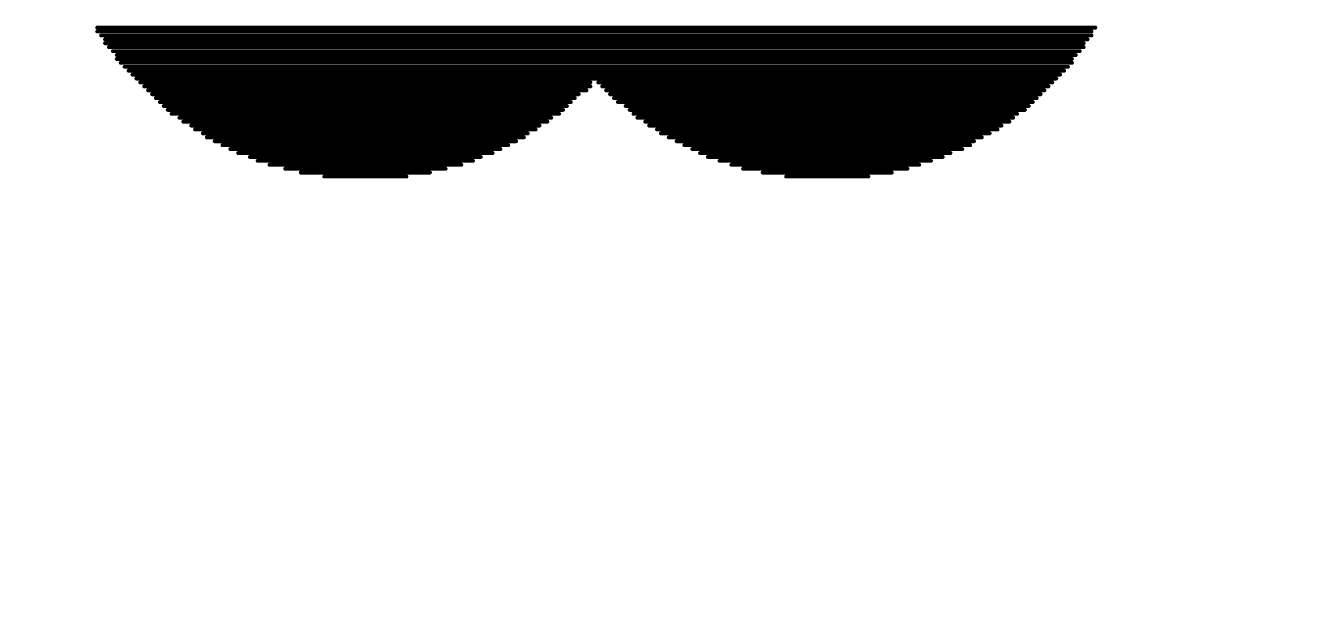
# Model space of a CAD drawing. Header units: millimetres. Extents: x -46.4 to 46.4, y -47.3 to 46.4.
# Drawn here: x -9.916 to -7.838, y -0.213 to 0.746 of the extents above; entities that cross this region are included whole.
import ezdxf

# ---------------------------------------------------------------- set-up
doc = ezdxf.new("R2010")
doc.units = ezdxf.units.MM
doc.layers.add('BottomOverlay', color=54, linetype='Continuous')
doc.layers.add('Mechanical1', color=6, linetype='Continuous')

# ---------------------------------------------------------------- blocks, each defined once
blk = doc.blocks.new('________2')
at = {"layer": 'BottomOverlay', "const_width": 0.00635}
for points in [[(14.2001, -2.2577), (15.8194, -2.2577)], [(14.2001, -2.264), (15.813, -2.264)], [(14.2065, -2.2704), (15.813, -2.2704)], [(14.2128, -2.2767), (15.8067, -2.2767)], [(14.2128, -2.2831), (15.8003, -2.2831)], [(14.2192, -2.2894), (15.8003, -2.2894)], [(14.2255, -2.2958), (15.794, -2.2958)], [(14.2319, -2.3021), (15.7876, -2.3021)], [(14.2319, -2.3085), (15.7813, -2.3085)], [(14.2382, -2.3148), (15.7813, -2.3148)], [(14.2446, -2.3212), (15.7749, -2.3212)], [(14.2509, -2.3275), (15.7686, -2.3275)], [(14.2573, -2.3339), (15.7622, -2.3339)], [(14.2636, -2.3402), (15.7559, -2.3402)], [(14.27, -2.3466), (15.0002, -2.3466)], [(15.0129, -2.3466), (15.7495, -2.3466)], [(14.2763, -2.3529), (15.0002, -2.3529)], [(14.2827, -2.3593), (14.9939, -2.3593)], [(14.289, -2.3656), (14.9812, -2.3656)], [(15.0193, -2.3529), (15.7432, -2.3529)], [(15.0256, -2.3593), (15.7368, -2.3593)], [(15.032, -2.3656), (15.7305, -2.3656)], [(14.2954, -2.372), (14.9748, -2.372)], [(14.3017, -2.3783), (14.9685, -2.3783)], [(14.3081, -2.3847), (14.9621, -2.3847)], [(14.3144, -2.391), (14.9558, -2.391)], [(15.0383, -2.372), (15.7241, -2.372)], [(15.0447, -2.3783), (15.7178, -2.3783)], [(15.0574, -2.3847), (15.7114, -2.3847)], [(15.0637, -2.391), (15.7051, -2.391)], [(14.3208, -2.3974), (14.9494, -2.3974)], [(14.3335, -2.4037), (14.9367, -2.4037)], [(14.3398, -2.4101), (14.9304, -2.4101)], [(15.0701, -2.3974), (15.6924, -2.3974)], [(15.0764, -2.4037), (15.686, -2.4037)], [(15.0891, -2.4101), (15.6797, -2.4101)], [(14.3525, -2.4164), (14.9177, -2.4164)], [(14.3589, -2.4228), (14.9113, -2.4228)], [(14.3716, -2.4291), (14.8986, -2.4291)], [(15.0955, -2.4164), (15.667, -2.4164)], [(15.1082, -2.4228), (15.6606, -2.4228)], [(15.1145, -2.4291), (15.6479, -2.4291)], [(14.3779, -2.4355), (14.8923, -2.4355)], [(14.3906, -2.4418), (14.8796, -2.4418)], [(14.4033, -2.4482), (14.8669, -2.4482)], [(14.416, -2.4545), (14.8542, -2.4545)], [(15.1272, -2.4355), (15.6352, -2.4355)], [(15.1399, -2.4418), (15.6225, -2.4418)], [(15.1526, -2.4482), (15.6162, -2.4482)], [(15.1653, -2.4545), (15.6035, -2.4545)], [(14.4287, -2.4609), (14.8415, -2.4609)], [(14.4478, -2.4672), (14.8224, -2.4672)], [(14.4605, -2.4736), (14.8097, -2.4736)], [(15.178, -2.4609), (15.5844, -2.4609)], [(15.1907, -2.4672), (15.5717, -2.4672)], [(15.2098, -2.4736), (15.5527, -2.4736)], [(14.4795, -2.4799), (14.7907, -2.4799)], [(14.5049, -2.4863), (14.7653, -2.4863)], [(14.5303, -2.4926), (14.7399, -2.4926)], [(15.2288, -2.4799), (15.5336, -2.4799)], [(15.2479, -2.4863), (15.5146, -2.4863)], [(15.2796, -2.4926), (15.4892, -2.4926)], [(14.5684, -2.499), (14.7018, -2.499)], [(15.3177, -2.499), (15.4511, -2.499)]]:
    blk.add_lwpolyline(points, dxfattribs=at)
at = {"layer": 'BottomOverlay', "const_width": 0.00317}
for points in [[(14.1986, -2.2577, 1), (14.2017, -2.2577, 1)], [(14.1986, -2.264, 1), (14.2017, -2.264, 1)], [(15.8115, -2.264, 1), (15.8146, -2.264, 1)], [(15.8178, -2.2577, 1), (15.821, -2.2577, 1)], [(14.2049, -2.2704, 1), (14.2081, -2.2704, 1)], [(14.2113, -2.2767, 1), (14.2144, -2.2767, 1)], [(14.2113, -2.2831, 1), (14.2144, -2.2831, 1)], [(15.7988, -2.2831, 1), (15.8019, -2.2831, 1)], [(15.8051, -2.2767, 1), (15.8083, -2.2767, 1)], [(15.8115, -2.2704, 1), (15.8146, -2.2704, 1)], [(14.2176, -2.2894, 1), (14.2208, -2.2894, 1)], [(14.224, -2.2958, 1), (14.2271, -2.2958, 1)], [(14.2303, -2.3021, 1), (14.2335, -2.3021, 1)], [(14.2303, -2.3085, 1), (14.2335, -2.3085, 1)], [(15.7797, -2.3085, 1), (15.7829, -2.3085, 1)], [(15.7861, -2.3021, 1), (15.7892, -2.3021, 1)], [(15.7924, -2.2958, 1), (15.7956, -2.2958, 1)], [(15.7988, -2.2894, 1), (15.8019, -2.2894, 1)], [(14.2367, -2.3148, 1), (14.2398, -2.3148, 1)], [(14.243, -2.3212, 1), (14.2462, -2.3212, 1)], [(14.2494, -2.3275, 1), (14.2525, -2.3275, 1)], [(15.767, -2.3275, 1), (15.7702, -2.3275, 1)], [(15.7734, -2.3212, 1), (15.7765, -2.3212, 1)], [(15.7797, -2.3148, 1), (15.7829, -2.3148, 1)], [(14.2557, -2.3339, 1), (14.2589, -2.3339, 1)], [(14.2621, -2.3402, 1), (14.2652, -2.3402, 1)], [(14.2684, -2.3466, 1), (14.2716, -2.3466, 1)], [(14.9987, -2.3466, 1), (15.0018, -2.3466, 1)], [(15.0114, -2.3466, 1), (15.0145, -2.3466, 1)], [(15.748, -2.3466, 1), (15.7511, -2.3466, 1)], [(15.7543, -2.3402, 1), (15.7575, -2.3402, 1)], [(15.7607, -2.3339, 1), (15.7638, -2.3339, 1)], [(14.2748, -2.3529, 1), (14.2779, -2.3529, 1)], [(14.2811, -2.3593, 1), (14.2843, -2.3593, 1)], [(14.2875, -2.3656, 1), (14.2906, -2.3656, 1)], [(14.9796, -2.3656, 1), (14.9828, -2.3656, 1)], [(14.9923, -2.3593, 1), (14.9955, -2.3593, 1)], [(14.9987, -2.3529, 1), (15.0018, -2.3529, 1)], [(15.0177, -2.3529, 1), (15.0209, -2.3529, 1)], [(15.0241, -2.3593, 1), (15.0272, -2.3593, 1)], [(15.0304, -2.3656, 1), (15.0336, -2.3656, 1)], [(15.7289, -2.3656, 1), (15.7321, -2.3656, 1)], [(15.7353, -2.3593, 1), (15.7384, -2.3593, 1)], [(15.7416, -2.3529, 1), (15.7448, -2.3529, 1)], [(14.2938, -2.372, 1), (14.297, -2.372, 1)], [(14.3002, -2.3783, 1), (14.3033, -2.3783, 1)], [(14.3065, -2.3847, 1), (14.3097, -2.3847, 1)], [(14.3129, -2.391, 1), (14.316, -2.391, 1)], [(14.9542, -2.391, 1), (14.9574, -2.391, 1)], [(14.9606, -2.3847, 1), (14.9637, -2.3847, 1)], [(14.9669, -2.3783, 1), (14.9701, -2.3783, 1)], [(14.9733, -2.372, 1), (14.9764, -2.372, 1)], [(15.0368, -2.372, 1), (15.0399, -2.372, 1)], [(15.0431, -2.3783, 1), (15.0463, -2.3783, 1)], [(15.0558, -2.3847, 1), (15.059, -2.3847, 1)], [(15.0622, -2.391, 1), (15.0653, -2.391, 1)], [(15.7035, -2.391, 1), (15.7067, -2.391, 1)], [(15.7099, -2.3847, 1), (15.713, -2.3847, 1)], [(15.7162, -2.3783, 1), (15.7194, -2.3783, 1)], [(15.7226, -2.372, 1), (15.7257, -2.372, 1)], [(14.3192, -2.3974, 1), (14.3224, -2.3974, 1)], [(14.3319, -2.4037, 1), (14.3351, -2.4037, 1)], [(14.3383, -2.4101, 1), (14.3414, -2.4101, 1)], [(14.9288, -2.4101, 1), (14.932, -2.4101, 1)], [(14.9352, -2.4037, 1), (14.9383, -2.4037, 1)], [(14.9479, -2.3974, 1), (14.951, -2.3974, 1)], [(15.0685, -2.3974, 1), (15.0717, -2.3974, 1)], [(15.0749, -2.4037, 1), (15.078, -2.4037, 1)], [(15.0876, -2.4101, 1), (15.0907, -2.4101, 1)], [(15.6781, -2.4101, 1), (15.6813, -2.4101, 1)], [(15.6845, -2.4037, 1), (15.6876, -2.4037, 1)], [(15.6908, -2.3974, 1), (15.694, -2.3974, 1)], [(14.351, -2.4164, 1), (14.3541, -2.4164, 1)], [(14.3573, -2.4228, 1), (14.3605, -2.4228, 1)], [(14.37, -2.4291, 1), (14.3732, -2.4291, 1)], [(14.8971, -2.4291, 1), (14.9002, -2.4291, 1)], [(14.9098, -2.4228, 1), (14.9129, -2.4228, 1)], [(14.9161, -2.4164, 1), (14.9193, -2.4164, 1)], [(15.0939, -2.4164, 1), (15.0971, -2.4164, 1)], [(15.1066, -2.4228, 1), (15.1098, -2.4228, 1)], [(15.113, -2.4291, 1), (15.1161, -2.4291, 1)], [(15.6464, -2.4291, 1), (15.6495, -2.4291, 1)], [(15.6591, -2.4228, 1), (15.6622, -2.4228, 1)], [(15.6654, -2.4164, 1), (15.6686, -2.4164, 1)], [(14.3764, -2.4355, 1), (14.3795, -2.4355, 1)], [(14.3891, -2.4418, 1), (14.3922, -2.4418, 1)], [(14.4018, -2.4482, 1), (14.4049, -2.4482, 1)], [(14.4145, -2.4545, 1), (14.4176, -2.4545, 1)], [(14.8526, -2.4545, 1), (14.8558, -2.4545, 1)], [(14.8653, -2.4482, 1), (14.8685, -2.4482, 1)], [(14.878, -2.4418, 1), (14.8812, -2.4418, 1)], [(14.8907, -2.4355, 1), (14.8939, -2.4355, 1)], [(15.1257, -2.4355, 1), (15.1288, -2.4355, 1)], [(15.1384, -2.4418, 1), (15.1415, -2.4418, 1)], [(15.1511, -2.4482, 1), (15.1542, -2.4482, 1)], [(15.1638, -2.4545, 1), (15.1669, -2.4545, 1)], [(15.6019, -2.4545, 1), (15.6051, -2.4545, 1)], [(15.6146, -2.4482, 1), (15.6178, -2.4482, 1)], [(15.621, -2.4418, 1), (15.6241, -2.4418, 1)], [(15.6337, -2.4355, 1), (15.6368, -2.4355, 1)], [(14.4272, -2.4609, 1), (14.4303, -2.4609, 1)], [(14.4462, -2.4672, 1), (14.4494, -2.4672, 1)], [(14.4589, -2.4736, 1), (14.4621, -2.4736, 1)], [(14.8082, -2.4736, 1), (14.8113, -2.4736, 1)], [(14.8209, -2.4672, 1), (14.824, -2.4672, 1)], [(14.8399, -2.4609, 1), (14.8431, -2.4609, 1)], [(15.1765, -2.4609, 1), (15.1796, -2.4609, 1)], [(15.1892, -2.4672, 1), (15.1923, -2.4672, 1)], [(15.2082, -2.4736, 1), (15.2114, -2.4736, 1)], [(15.5511, -2.4736, 1), (15.5543, -2.4736, 1)], [(15.5702, -2.4672, 1), (15.5733, -2.4672, 1)], [(15.5829, -2.4609, 1), (15.586, -2.4609, 1)], [(14.478, -2.4799, 1), (14.4811, -2.4799, 1)], [(14.5034, -2.4863, 1), (14.5065, -2.4863, 1)], [(14.5288, -2.4926, 1), (14.5319, -2.4926, 1)], [(14.7383, -2.4926, 1), (14.7415, -2.4926, 1)], [(14.7637, -2.4863, 1), (14.7669, -2.4863, 1)], [(14.7891, -2.4799, 1), (14.7923, -2.4799, 1)], [(15.2273, -2.4799, 1), (15.2304, -2.4799, 1)], [(15.2463, -2.4863, 1), (15.2495, -2.4863, 1)], [(15.2781, -2.4926, 1), (15.2812, -2.4926, 1)], [(15.4876, -2.4926, 1), (15.4908, -2.4926, 1)], [(15.513, -2.4863, 1), (15.5162, -2.4863, 1)], [(15.5321, -2.4799, 1), (15.5352, -2.4799, 1)], [(14.5669, -2.499, 1), (14.57, -2.499, 1)], [(14.7002, -2.499, 1), (14.7034, -2.499, 1)], [(15.3162, -2.499, 1), (15.3193, -2.499, 1)], [(15.4495, -2.499, 1), (15.4527, -2.499, 1)]]:
    blk.add_lwpolyline(points, format="xyb", close=True, dxfattribs=at)

msp = doc.modelspace()

# ---------------------------------------------------------------- linework, layer by layer
at = {"layer": 'BottomOverlay', "const_width": 0.508}
msp.add_lwpolyline([(-12.3943, 8.4487, -3.242415), (-12.3943, -8.4487)], format="xyb", dxfattribs=at)
at = {"layer": 'Mechanical1', "const_width": 0.254}
for points in [[(-46.2567, 0, -0.414214), (0, 46.2567)], [(0, -46.2567, -0.414214), (-46.2567, 0)]]:
    msp.add_lwpolyline(points, format="xyb", dxfattribs=at)

# ---------------------------------------------------------------- block references
at = {"rotation": 360}
msp.add_blockref('________2', (-24, 3), dxfattribs=at)

doc.saveas('drawing.dxf')
